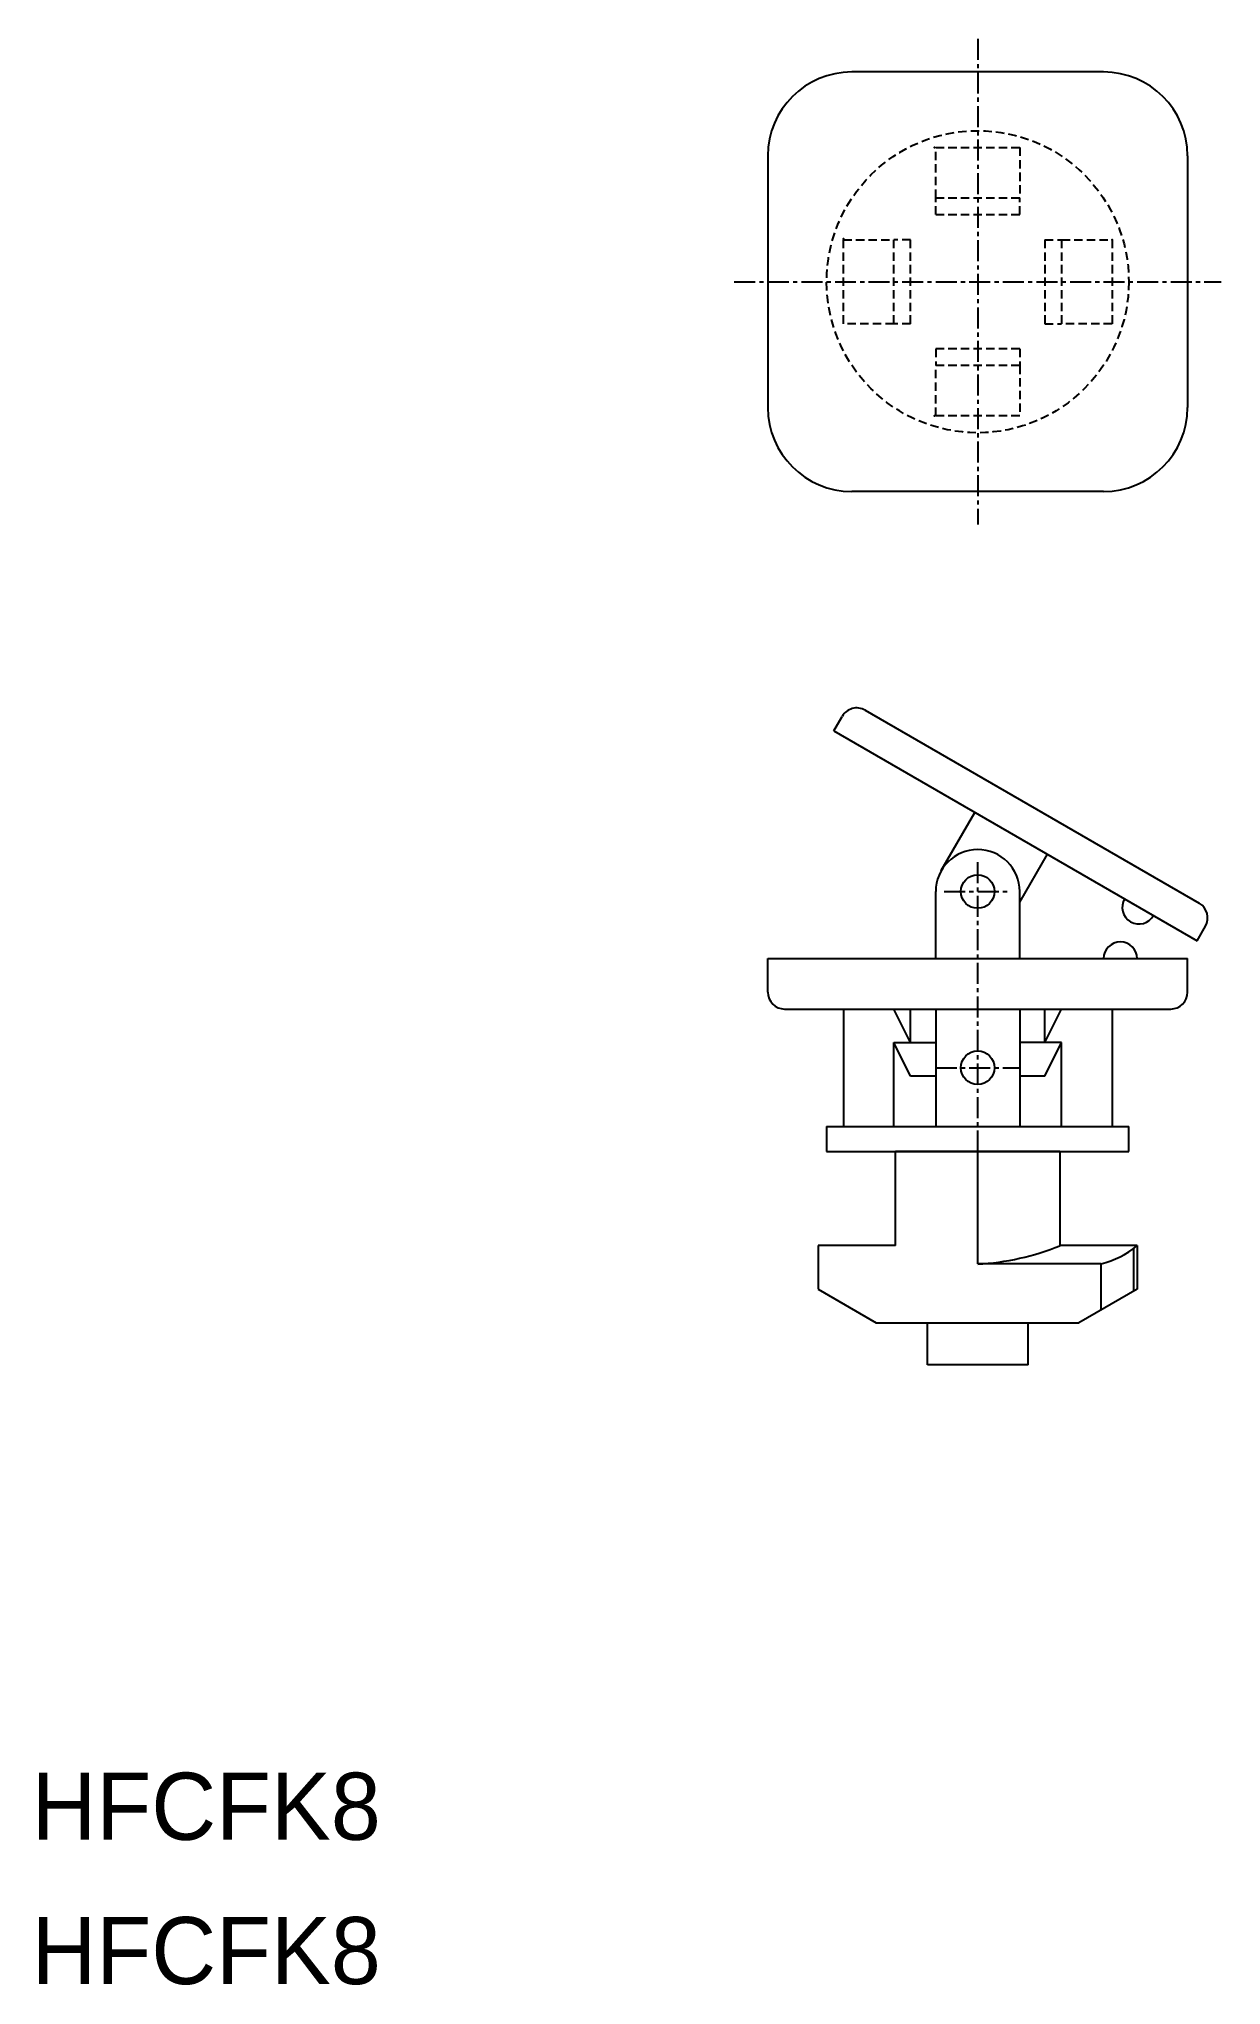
# Model space of a CAD drawing. Extents: x 0 to 71, y 0 to 116.
import ezdxf

# ---------------------------------------------------------------- set-up
doc = ezdxf.new("R2010")
doc.units = 0
doc.linetypes.add('CENTER', pattern=[2, 1.25, -0.25, 0.25, -0.25])
doc.linetypes.add('DASHED', pattern=[0.75, 0.5, -0.25])
doc.layers.get('0').update_dxf_attribs({"linetype": 'CONTINUOUS'})
doc.layers.add('CENTER', color=1, linetype='CENTER')

msp = doc.modelspace()

# ---------------------------------------------------------------- linework, layer by layer
at = {"color": 7, "linetype": 'CONTINUOUS'}
for p, q in [((63.86, 113.95), (48.86, 113.95)), ((43.86, 108.95), (43.86, 93.95)), ((68.86, 108.95), (68.86, 93.95)), ((63.86, 88.95), (48.86, 88.95)), ((47.78, 74.68), (48.28, 75.55)), ((49.65, 75.91), (69.56, 64.41)), ((47.78, 74.68), (69.43, 62.18)), ((54.18, 66.37), (56.18, 69.83)), ((58.86, 64.47), (60.51, 67.33)), ((53.86, 61.11), (53.86, 65.11)), ((58.86, 61.11), (58.86, 65.11)), ((69.43, 62.18), (69.93, 63.05)), ((43.86, 59.11), (43.86, 61.11)), ((43.86, 61.11), (68.86, 61.11)), ((68.86, 59.11), (68.86, 61.11)), ((44.86, 58.11), (67.86, 58.11)), ((48.36, 58.11), (48.36, 51.11)), ((52.36, 56.11), (51.36, 58.11)), ((52.36, 56.11), (52.36, 58.11)), ((52.36, 58.11), (60.36, 58.11)), ((53.86, 58.11), (53.86, 51.11)), ((58.86, 58.11), (58.86, 51.11)), ((60.36, 56.11), (60.36, 58.11)), ((60.36, 56.11), (61.36, 58.11)), ((64.36, 58.11), (64.36, 51.11)), ((51.36, 51.11), (51.36, 56.11)), ((51.36, 56.11), (53.86, 56.11)), ((52.36, 54.11), (51.36, 56.11)), ((61.36, 56.11), (58.86, 56.11)), ((60.36, 54.11), (61.36, 56.11)), ((61.36, 51.11), (61.36, 56.11)), ((53.86, 54.11), (52.36, 54.11)), ((60.36, 54.11), (58.86, 54.11)), ((47.36, 51.11), (47.36, 49.61)), ((47.36, 51.11), (65.36, 51.11)), ((65.36, 49.61), (65.36, 51.11)), ((47.36, 49.61), (65.36, 49.61)), ((61.26, 49.61), (51.46, 49.61)), ((51.46, 44.01), (51.46, 49.61)), ((56.36, 42.92), (56.36, 49.61)), ((61.26, 49.61), (61.26, 44.01)), ((51.46, 44.01), (46.86, 44.01)), ((46.86, 44.01), (46.86, 41.41)), ((63.71, 42.92), (56.36, 42.92)), ((65.86, 44.01), (61.26, 44.01)), ((63.71, 40.17), (63.71, 42.92)), ((65.66, 41.3), (65.66, 43.86)), ((65.86, 44.01), (65.86, 41.41)), ((46.86, 41.41), (50.32, 39.41)), ((65.86, 41.41), (62.39, 39.41)), ((50.32, 39.41), (62.39, 39.41)), ((53.36, 36.91), (53.36, 39.41)), ((59.36, 36.91), (59.36, 39.41)), ((59.36, 36.91), (53.36, 36.91))]:
    msp.add_line(p, q, dxfattribs=at)
at = {"color": 3, "linetype": 'DASHED'}
for p, q in [((53.86, 109.45), (58.86, 109.45)), ((53.86, 106.45), (53.86, 109.45)), ((58.86, 109.45), (58.86, 106.45)), ((53.86, 106.45), (58.86, 106.45)), ((53.86, 105.45), (53.86, 106.45)), ((58.86, 105.45), (58.86, 106.45)), ((53.86, 105.45), (58.86, 105.45)), ((48.36, 98.95), (48.36, 103.95)), ((48.36, 103.95), (51.36, 103.95)), ((51.36, 98.95), (51.36, 103.95)), ((52.36, 103.95), (51.36, 103.95)), ((52.36, 98.95), (52.36, 103.95)), ((60.36, 103.95), (60.36, 98.95)), ((60.36, 103.95), (61.36, 103.95)), ((61.36, 103.95), (61.36, 98.95)), ((61.36, 103.95), (64.36, 103.95)), ((64.36, 103.95), (64.36, 98.95)), ((51.36, 98.95), (48.36, 98.95)), ((52.36, 98.95), (51.36, 98.95)), ((60.36, 98.95), (61.36, 98.95)), ((64.36, 98.95), (61.36, 98.95)), ((58.86, 97.45), (53.86, 97.45)), ((53.86, 97.45), (53.86, 96.45)), ((58.86, 97.45), (58.86, 96.45)), ((58.86, 96.45), (53.86, 96.45)), ((53.86, 93.45), (53.86, 96.45)), ((58.86, 96.45), (58.86, 93.45)), ((58.86, 93.45), (53.86, 93.45))]:
    msp.add_line(p, q, dxfattribs=at)
msp.add_circle((56.36, 101.45), 9, dxfattribs=at)
at = {"color": 7, "linetype": 'CONTINUOUS'}
for centre in [(56.36, 65.11), (56.36, 54.61)]:
    msp.add_circle(centre, 1, dxfattribs=at)
for centre, radius, start, end in [((48.86, 108.95), 5, 90, 180), ((63.86, 108.95), 5, 0, 90), ((48.86, 93.95), 5, 180, 270), ((63.86, 93.95), 5, 270, 0), ((49.15, 75.05), 1, 60, 150), ((56.36, 65.11), 2.5, 0, 180), ((65.97, 64.18), 1, 150, 330), ((69.06, 63.55), 1, 330, 60), ((64.86, 61.11), 1, 0, 180), ((44.86, 59.11), 1, 180, 270), ((67.86, 59.11), 1, 270, 360), ((55.55, 58.09), 15.2, 273.0481, 292.063), ((62.36, 48.24), 5.49, 284.1928, 309.5968)]:
    msp.add_arc(centre, radius, start, end, dxfattribs=at)
at = {"color": 3, "linetype": 'DASHED'}
for p in [(53.79, 109.45), (48.36, 104.01), (64.36, 103.95), (53.79, 93.45)]:
    msp.add_point(p, dxfattribs=at)
at = {"layer": 'CENTER', "color": 1, "linetype": 'CENTER'}
for p, q in [((56.36, 115.92), (56.36, 86.98)), ((41.86, 101.45), (70.86, 101.45)), ((56.36, 47.61), (56.36, 67.11)), ((54.36, 65.11), (58.36, 65.11)), ((53.86, 54.61), (58.86, 54.61))]:
    msp.add_line(p, q, dxfattribs=at)

# ---------------------------------------------------------------- texts
at = {"color": 7, "linetype": 'CONTINUOUS'}
for p in [(0, 8.6), (0, 0)]:
    msp.add_text('HFCFK8', height=4, dxfattribs=at).set_placement(p)

doc.saveas('drawing.dxf')
